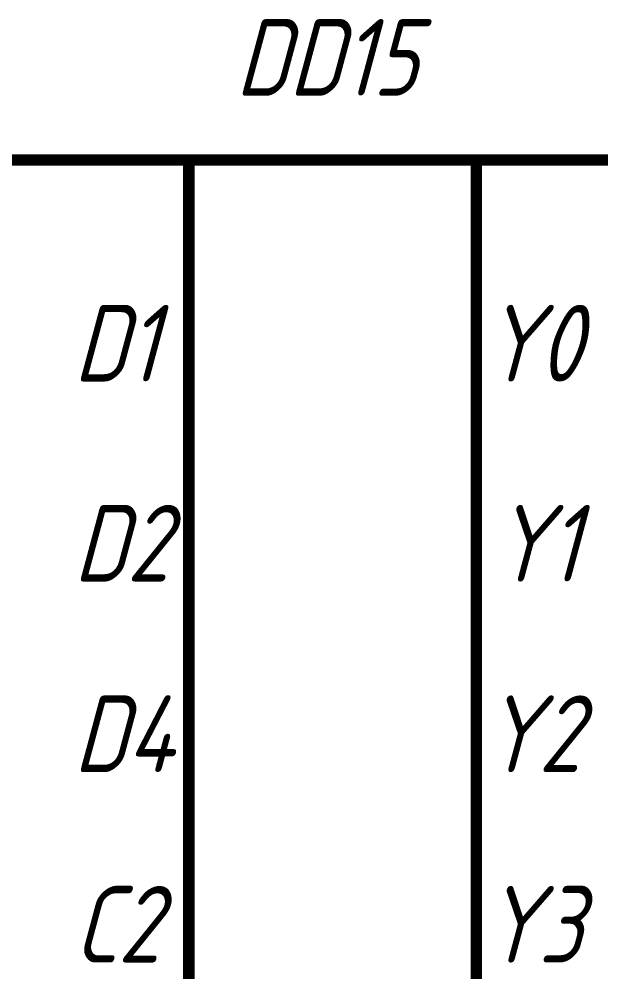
# Model space of a CAD drawing. Extents: x 196 to 1101, y 70 to 664.
# Drawn here: x 767.51 to 782.69, y 420 to 444.86 of the extents above; entities that cross this region are included whole.
import ezdxf

# ---------------------------------------------------------------- set-up
doc = ezdxf.new("R2010")
doc.units = 0
doc.header["$MEASUREMENT"] = 0
doc.layers.add('Sheet', color=255, linetype='CONTINUOUS')
doc.styles.add('GOST type A0', font='', dxfattribs={"oblique": 15, "height": 3.5})
doc.styles.get('GOST type A0').set_extended_font_data('GOST type A')

msp = doc.modelspace()

# ---------------------------------------------------------------- linework, layer by layer
at = {"layer": 'Sheet', "const_width": 0.3}
msp.add_lwpolyline([(766.939, 441.183), (784.424, 441.183), (784.424, 401.169), (766.939, 401.169), (766.939, 441.183)], close=True, dxfattribs=at)
for points in [[(771.939, 441.183), (771.939, 401.169)], [(779.439, 441.183), (779.439, 401.169)]]:
    msp.add_lwpolyline(points, dxfattribs=at)

# ---------------------------------------------------------------- texts
at = {"layer": 'Sheet', "style": 'GOST type A0', "oblique": 15}
for s, p in [('DD15', (773.15, 442.861)), ('D1', (768.927, 435.405)), ('Y0', (779.61, 435.405)), ('D2', (768.927, 430.186)), ('Y1', (779.859, 430.186)), ('D4', (768.927, 425.215)), ('Y2', (779.61, 425.215)), ('C2', (768.927, 420.244)), ('Y3', (779.61, 420.244))]:
    msp.add_text(s, height=2, dxfattribs=at).set_placement(p)

doc.saveas('drawing.dxf')
